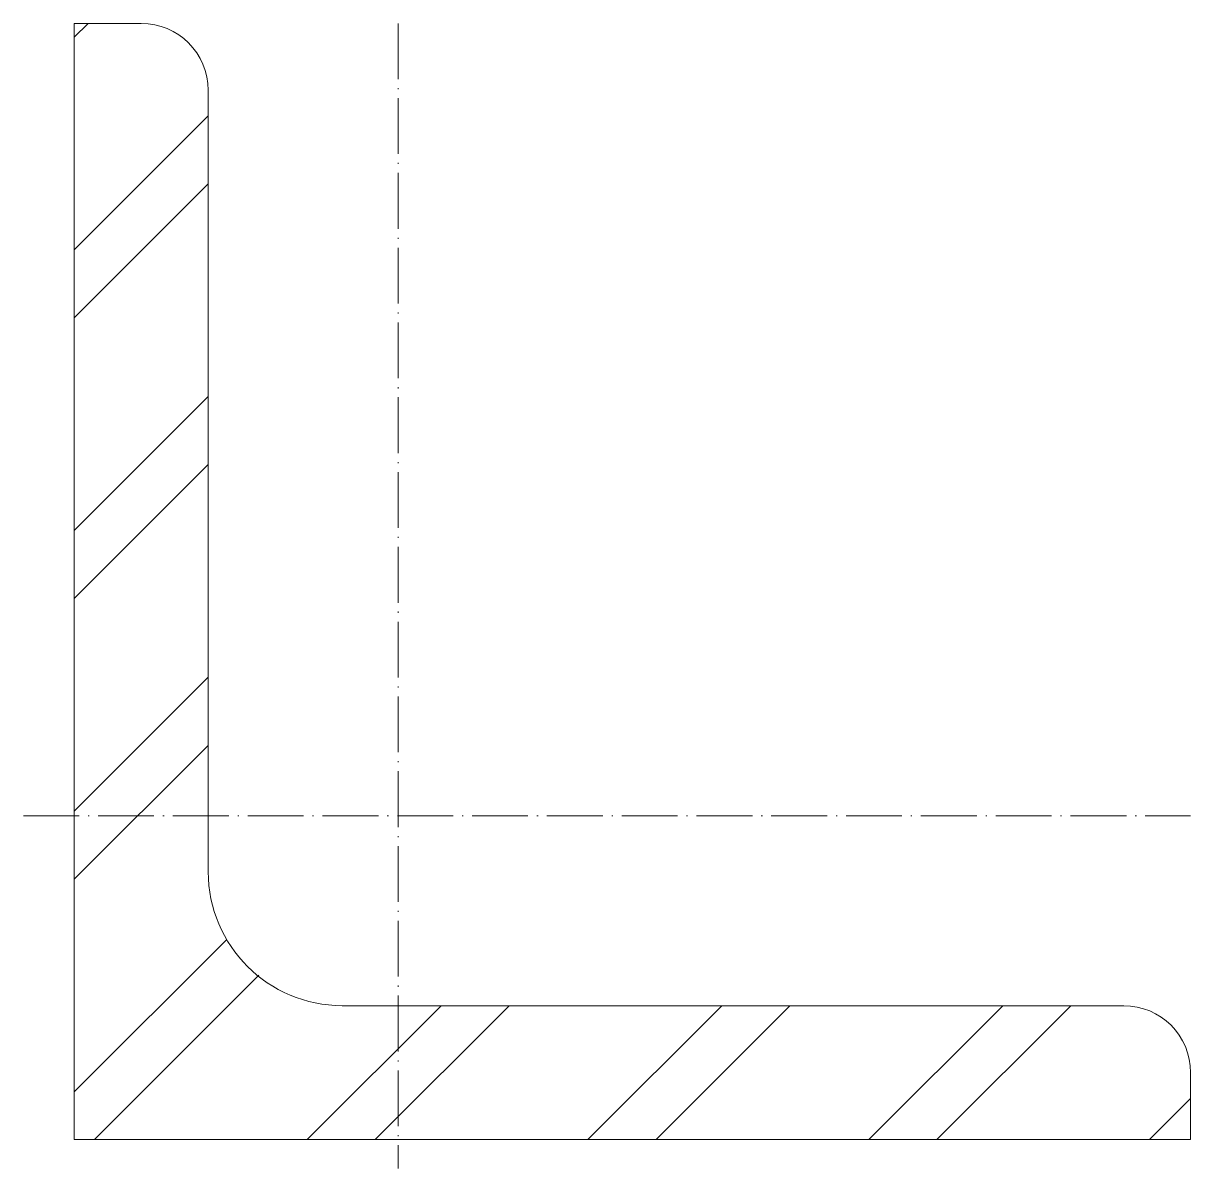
# Model space of a CAD drawing. Header units: metres. Extents: x -5 to 100, y -3 to 100.
import ezdxf

# ---------------------------------------------------------------- set-up
doc = ezdxf.new("R2010")
doc.units = ezdxf.units.M
doc.linetypes.add('MV_hartlijn_staal', pattern=[6.6, 5, -0.8, 0, -0.8])
doc.layers.add('A-DETL-GENF', color=92, linetype='Continuous', lineweight=18)

# ---------------------------------------------------------------- blocks, each defined once
blk = doc.blocks.new('28 Staalprofielen- L-2d - L100_12-3532961-00_0 Basismaterialen')
at = {"layer": 'A-DETL-GENF', "lineweight": 13}
h = blk.add_hatch(dxfattribs=at)
h.set_pattern_fill('FP_189', color=256, style=0, pattern_type=2)
h.set_pattern_definition([(45, (4878.247, -3993.567), (-12.57236, 12.57236), []), (45, (4878.247, -3974.517), (-12.57236, 12.57236), [])])
h.paths.add_polyline_path([(32.68, 0), (100, 0), (100, 6), (99.8, 7.55), (99.2, 9), (98.24, 10.24), (97, 11.2), (95.55, 11.8), (94, 12), (24, 12), (20.89, 12.41), (18, 13.61), (15.51, 15.51), (13.61, 18), (12.41, 20.89), (12, 24), (12, 94), (11.8, 95.55), (11.2, 97), (10.24, 98.24), (9, 99.2), (7.55, 99.8), (6, 100), (0, 100), (0, 0)])
at = {"layer": 'A-DETL-GENF'}
for p, q in [((6, 100), (0, 100)), ((0, 100), (0, 0)), ((12, 24), (12, 94)), ((94, 12), (24, 12)), ((100, 0), (100, 6)), ((0, 0), (100, 0))]:
    blk.add_line(p, q, dxfattribs=at)
at = {"layer": 'A-DETL-GENF', "linetype": 'MV_hartlijn_staal', "lineweight": 13}
for p, q in [((29, 100), (29, -2.6)), ((-4.56, 29), (100, 29))]:
    blk.add_line(p, q, dxfattribs=at)
at = {"layer": 'A-DETL-GENF'}
for centre, radius, start, end in [((6, 94), 6, 360, 90), ((24, 24), 12, 180, 270), ((94, 6), 6, 360, 90)]:
    blk.add_arc(centre, radius, start, end, dxfattribs=at)

msp = doc.modelspace()

# ---------------------------------------------------------------- block references
msp.add_blockref('28 Staalprofielen- L-2d - L100_12-3532961-00_0 Basismaterialen', (0, 0))

doc.saveas('drawing.dxf')
